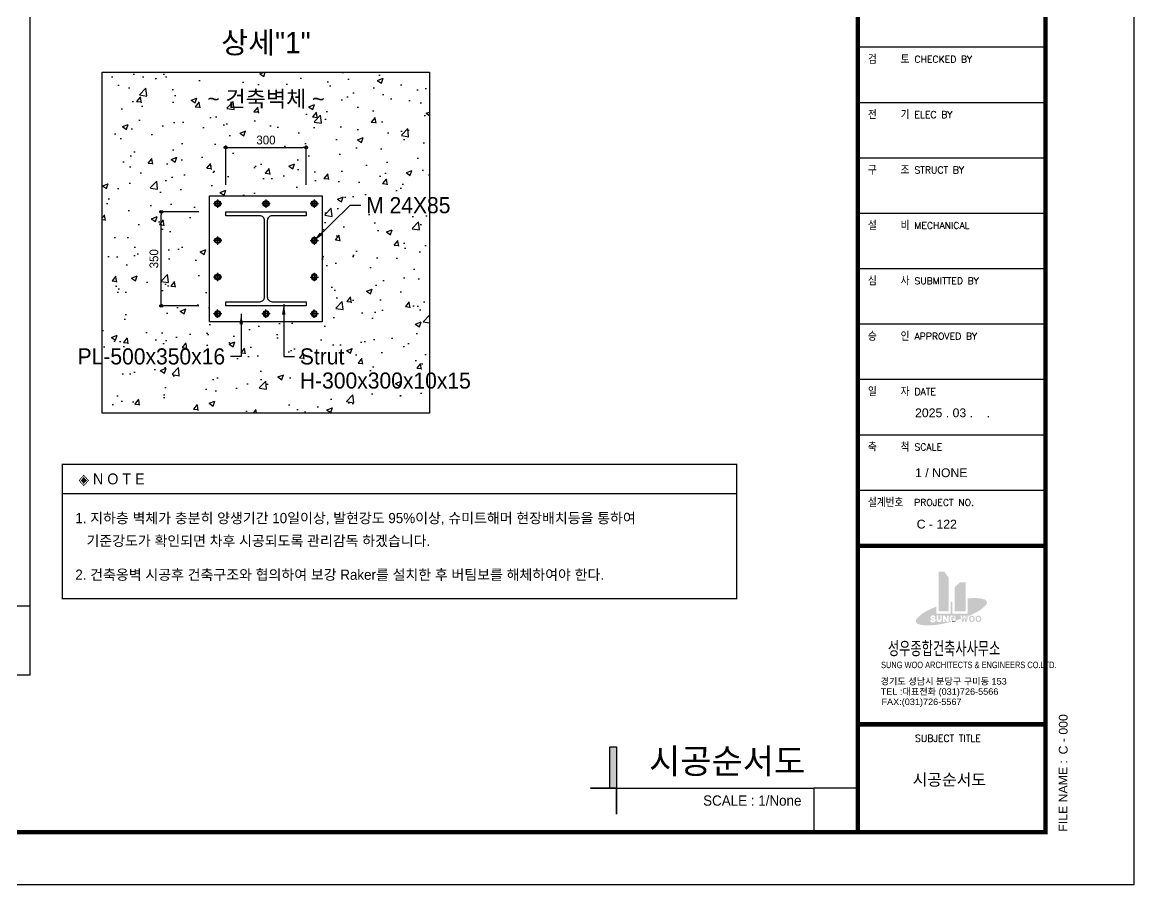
# Model space of a CAD drawing. Header units: millimetres. Extents: x 1073475 to 2890243, y -1340830 to -367733.
# Drawn here: x 2852270 to 2890243, y -427133 to -397668 of the extents above; entities that cross this region are included whole.
import ezdxf
from ezdxf.enums import TextEntityAlignment as Align

# ---------------------------------------------------------------- set-up
doc = ezdxf.new("R2010")
doc.units = ezdxf.units.MM
doc.header["$LTSCALE"] = 50
doc.header["$PDMODE"] = 3
doc.header["$PDSIZE"] = 100
doc.layers.get('Defpoints').update_dxf_attribs({"color": 151})
for name, color, linetype in [('0-재료표-1', 3, 'Continuous'), ('0-재료표-T', 7, 'Continuous'), ('11', 11, 'Continuous'), ('3', 3, 'Continuous'), ('A-SYM', 7, 'Continuous'), ('C-BOLT', 1, 'Continuous'), ('C-BOX', 1, 'Continuous'), ('C-DIM', 7, 'Continuous'), ('C-PILE', 3, 'Continuous'), ('HAT', 8, 'Continuous'), ('TEX', 3, 'Continuous'), ('TEXT', 3, 'Continuous'), ('TEXT1', 7, 'Continuous'), ('TITLE-1', 3, 'Continuous')]:
    doc.layers.add(name, color=color, linetype=linetype)
doc.layers.add('defpoint', color=193, linetype='Continuous', plot=False)
doc.styles.add('$1$돋움', font='')
doc.styles.add('RXHG', font='arial.ttf')
doc.styles.add('RXHS', font='SIMPLEX.SHX', dxfattribs={"bigfont": 'WHGTXT.SHX'})
doc.styles.add('돋움', font='')
doc.styles.get('$1$돋움').set_extended_font_data('Dotum')
doc.styles.get('돋움').set_extended_font_data('Dotum')
doc.dimstyles.new('SAM-200', dxfattribs={"dimtxt": 300, "dimasz": 100, "dimexe": 70, "dimexo": 0, "dimgap": 100, "dimtad": 1, "dimdec": 0, "dimzin": 0, "dimdsep": 46, "dimlunit": 6, "dimtxsty": '돋움', "dimblk": 'ORIGIN', "dimcen": 100, "dimclrd": 1, "dimclre": 1, "dimclrt": 7, "dimadec": 0, "dimazin": 0, "dimtfac": 1, "dimtdec": 0, "dimtix": 1, "dimtmove": 2, "dimatfit": 3, "dimfxl": 70, "dimtolj": 1, "dimtzin": 0, "dimlwd": -1, "dimlwe": -1, "dimarcsym": 0})
doc.dimstyles.new('SAM-LE-LE', dxfattribs={"dimscale": 0.1, "dimtxt": 300, "dimasz": 360, "dimexe": 70, "dimexo": 0, "dimgap": 100, "dimtad": 1, "dimdec": 0, "dimzin": 0, "dimdsep": 46, "dimlunit": 6, "dimtxsty": '돋움', "dimblk": 'NONE', "dimcen": 100, "dimclrd": 1, "dimclre": 1, "dimclrt": 256, "dimadec": 0, "dimazin": 0, "dimtfac": 1, "dimtdec": 0, "dimtix": 1, "dimtmove": 2, "dimatfit": 3, "dimfxl": 70, "dimtolj": 1, "dimtzin": 0, "dimlwd": -1, "dimlwe": -1, "dimarcsym": 0})

# ---------------------------------------------------------------- blocks, each defined once
blk = doc.blocks.new('dbox')
at = {"layer": 'HAT'}
h = blk.add_hatch(color=11, dxfattribs=at)
h.paths.add_polyline_path([(77433, 9338), (77433, 10691), (77634, 10691), (77772, 10499), (77772, 9338)])
h.paths.add_polyline_path([(78357, 10329), (78357, 9338), (77980, 9338), (77980, 10162), (78156, 10329)])
h = blk.add_hatch(color=11, dxfattribs=at)
edge = h.paths.add_edge_path()
edge.add_line((78389, 9153), (78400, 9195))
edge.add_line((78400, 9195), (78457, 9195))
edge.add_line((78457, 9195), (78452, 9178))
edge.add_ellipse((77492, 11535), major_axis=(0, 2545), ratio=1, start_angle=202.1457, end_angle=210.5971)
edge.add_ellipse((78218, 10308), major_axis=(0, 1119), ratio=1, start_angle=210.596, end_angle=228.2714)
edge.add_ellipse((78968, 9639), major_axis=(0, 114), ratio=1, start_angle=228.2779, end_angle=285.8704)
edge.add_ellipse((78968, 9639), major_axis=(0, 114), ratio=1, start_angle=-74.1362, end_angle=-16.5436)
edge.add_ellipse((78682, 8675), major_axis=(0, 1119), ratio=1, start_angle=-16.5389, end_angle=1.1365)
edge.add_ellipse((78710, 7250), major_axis=(0, 2545), ratio=1, start_angle=1.132, end_angle=6.3058)
edge.add_line((78431, 9779), (78431, 9265))
edge.add_line((78431, 9265), (77906, 9265))
edge.add_line((77906, 9265), (77906, 9679))
edge.add_ellipse((79084, 5053), major_axis=(-53, 4773), ratio=1, start_angle=13.6398, end_angle=14.4)
edge.add_line((77845, 9663), (77845, 9265))
edge.add_line((77845, 9265), (77360, 9265))
edge.add_line((77360, 9265), (77360, 9504))
edge.add_ellipse((79084, 5053), major_axis=(-54, 4773), ratio=1, start_angle=20.5246, end_angle=21.4292)
edge.add_ellipse((78246, 7118), major_axis=(1, 2545), ratio=1, start_angle=22.0997, end_angle=30.6159)
edge.add_ellipse((77521, 8345), major_axis=(0, 1119), ratio=1, start_angle=30.5961, end_angle=48.2715)
edge.add_ellipse((76770, 9014), major_axis=(0, 114), ratio=1, start_angle=48.275, end_angle=105.8675)
edge.add_ellipse((76770, 9014), major_axis=(0, 114), ratio=1, start_angle=105.8578, end_angle=163.4503)
edge.add_ellipse((77057, 9978), major_axis=(0, 1119), ratio=1, start_angle=163.455, end_angle=181.1304)
edge.add_ellipse((77028, 11403), major_axis=(0, 2545), ratio=1, start_angle=181.1364, end_angle=189.6526)
edge.add_ellipse((76655, 13600), major_axis=(1, 4773), ratio=1, start_angle=189.6556, end_angle=194.7239)
edge.add_ellipse((77757, 8815), major_axis=(0, 201), ratio=1, start_angle=-33.1522, end_angle=-28.6631)
edge.add_ellipse((77876, 9033), major_axis=(0, 46.8), ratio=1, start_angle=127.9732, end_angle=151.1212, ccw=False)
edge.add_ellipse((-198308, -206946), major_axis=(272663, 220334), ratio=0.9999999, start_angle=-0.91538, end_angle=-0.91145)
edge.add_ellipse((77863, 9053), major_axis=(0, 49), ratio=1, start_angle=104.0363, end_angle=128.0489, ccw=False)
edge.add_ellipse((77668, 9004), major_axis=(0, 153), ratio=1, start_angle=-76.09, end_angle=-70.2875)
edge.add_ellipse((77873, 9078), major_axis=(0, 65.1), ratio=1, start_angle=89.3361, end_angle=109.7797, ccw=False)
edge.add_ellipse((77638, 9080), major_axis=(0, 170), ratio=1, start_angle=269.3925, end_angle=274.557)
edge.add_ellipse((77867, 9099), major_axis=(0, 60.4), ratio=1, start_angle=75.1994, end_angle=94.5289, ccw=False)
edge.add_ellipse((77687, 9146), major_axis=(0, 126), ratio=1, start_angle=255.3815, end_angle=261.3839)
edge.add_ellipse((77871, 9118), major_axis=(0, 59.9), ratio=1, start_angle=424.093, end_angle=441.1844, ccw=False)
edge.add_ellipse((78586, 8771), major_axis=(12, 855), ratio=1, start_angle=423.7323, end_angle=424.8988, ccw=False)
edge.add_ellipse((77873, 9135), major_axis=(-0.1, 54.6), ratio=1, start_angle=405.7763, end_angle=422.8517, ccw=False)
edge.add_ellipse((77243, 9746), major_axis=(21, 823), ratio=1, start_angle=227.3729, end_angle=228.3147)
edge.add_ellipse((77879, 9149), major_axis=(-0.1, 48.7), ratio=1, start_angle=391.3789, end_angle=406.7158, ccw=False)
edge.add_ellipse((80059, 5590), major_axis=(871, 4132), ratio=1, start_angle=403.1774, end_angle=403.3899, ccw=False)
edge.add_ellipse((77890, 9161), major_axis=(0.2, 45), ratio=1, start_angle=377.1698, end_angle=391.5723, ccw=False)
edge.add_ellipse((77923, 9052), major_axis=(0, 159), ratio=1, start_angle=360.4931, end_angle=376.847, ccw=False)
edge.add_ellipse((77922, 9120), major_axis=(0, 90.2), ratio=1, start_angle=273.7647, end_angle=360.5151, ccw=False)
edge.add_line((78012, 9126), (77963, 9126))
edge.add_ellipse((78018, 9158), major_axis=(0, 63.9), ratio=1, start_angle=102.4138, end_angle=119.8077, ccw=False)
edge.add_ellipse((77951, 9143), major_axis=(-3.78, 3.78), ratio=1, start_angle=237.4067, end_angle=277.4683)
edge.add_ellipse((78051, 9274), major_axis=(-1, 160), ratio=1, start_angle=135.4457, end_angle=142.1938, ccw=False)
edge.add_ellipse((77937, 9157), major_axis=(-2.8, 2.8), ratio=1, start_angle=-89.2798, end_angle=-50.7618)
edge.add_ellipse((77917, 8964), major_axis=(0, 198), ratio=1, start_angle=-5.756, end_angle=4.1965)
edge.add_ellipse((77905, 9138), major_axis=(0, 23.5), ratio=1, start_angle=4.164, end_angle=54.2483)
edge.add_ellipse((78033, 9045), major_axis=(0, 182), ratio=1, start_angle=54.3411, end_angle=64.3717)
edge.add_ellipse((77916, 9102), major_axis=(0.1, 51.8), ratio=1, start_angle=64.3673, end_angle=86.8862)
edge.add_ellipse((77997, 9097), major_axis=(0, 133), ratio=1, start_angle=86.8284, end_angle=111.3177)
edge.add_ellipse((77916, 9065), major_axis=(0, 46), ratio=1, start_angle=111.2867, end_angle=179.0119)
edge.add_ellipse((77916, 9070), major_axis=(0, 50.3), ratio=1, start_angle=179.0477, end_angle=257.4953)
edge.add_line((77965, 9059), (77912, 9059))
edge.add_line((77912, 9059), (77912, 9106))
edge.add_line((77912, 9106), (78016, 9106))
edge.add_line((78016, 9106), (78016, 9025))
edge.add_ellipse((76569, 13866), major_axis=(-11, 5052), ratio=1, start_angle=196.5143, end_angle=198.7565)
edge.add_line((78204, 9085), (78172, 9195))
edge.add_line((78172, 9195), (78229, 9195))
edge.add_line((78229, 9195), (78254, 9103))
edge.add_ellipse((76655, 13600), major_axis=(-56, 4773), ratio=1, start_angle=198.905, end_angle=199.0785)
edge.add_line((78267, 9108), (78284, 9195))
edge.add_line((78284, 9195), (78342, 9195))
edge.add_line((78342, 9195), (78354, 9140))
edge.add_ellipse((76655, 13600), major_axis=(-90, 4772), ratio=1, start_angle=199.7723, end_angle=200.219)
h.paths.add_polyline_path([(77775, 9195), (77717, 9195), (77717, 9075), (77642, 9195), (77587, 9195), (77587, 8972), (77643, 8972), (77643, 9098), (77720, 8972), (77775, 8972)], flags=16)
edge = h.paths.add_edge_path(flags=16)
edge.add_line((77487, 9202), (77487, 9053))
edge.add_ellipse((77453, 9053), major_axis=(0, 33.6), ratio=1, start_angle=179.632, end_angle=270.2396, ccw=False)
edge.add_ellipse((77453, 9053), major_axis=(0, 33.6), ratio=1, start_angle=89.654, end_angle=180.2616, ccw=False)
edge.add_line((77419, 9053), (77419, 9202))
edge.add_line((77419, 9202), (77365, 9202))
edge.add_line((77365, 9202), (77365, 9047))
edge.add_ellipse((77439, 9049), major_axis=(0, 73.9), ratio=1, start_angle=91.6214, end_angle=151.6561)
edge.add_ellipse((77453, 9080), major_axis=(0, 108), ratio=1, start_angle=153.1318, end_angle=180.0703)
edge.add_ellipse((77453, 9080), major_axis=(0, 108), ratio=1, start_angle=179.9734, end_angle=206.912)
edge.add_ellipse((77467, 9049), major_axis=(0, 73.7), ratio=1, start_angle=208.4166, end_angle=268.4512)
edge.add_line((77541, 9047), (77541, 9202))
edge.add_line((77541, 9202), (77487, 9202))
edge = h.paths.add_edge_path(flags=16)
edge.add_line((77279, 9104), (77218, 9119))
edge.add_ellipse((77223, 9134), major_axis=(0, 15.5), ratio=1, start_angle=20.8624, end_angle=163.7429, ccw=False)
edge.add_ellipse((77239, 9103), major_axis=(0, 49.9), ratio=1, start_angle=340.6604, end_angle=385.4145, ccw=False)
edge.add_ellipse((77246, 9126), major_axis=(0, 25.8), ratio=1, start_angle=255.1487, end_angle=339.5497, ccw=False)
edge.add_line((77271, 9120), (77326, 9120))
edge.add_ellipse((77250, 9124), major_axis=(0, 75.8), ratio=1, start_angle=266.5555, end_angle=353.4555)
edge.add_ellipse((77237, 9076), major_axis=(0, 126), ratio=1, start_angle=-10.0039, end_angle=18.5613)
edge.add_ellipse((77217, 9130), major_axis=(0, 67.6), ratio=1, start_angle=17.0872, end_angle=163.2444)
edge.add_line((77197, 9066), (77262, 9050))
edge.add_ellipse((77259, 9035), major_axis=(0, 15.9), ratio=1, start_angle=218.2435, end_angle=346.1687, ccw=False)
edge.add_ellipse((77238, 9068), major_axis=(0, 54.8), ratio=1, start_angle=165.503, end_angle=213.593, ccw=False)
edge.add_ellipse((77228, 9041), major_axis=(0, 26.2), ratio=1, start_angle=74.9916, end_angle=171.4127, ccw=False)
edge.add_line((77203, 9048), (77146, 9048))
edge.add_ellipse((77226, 9045), major_axis=(0, 80.6), ratio=1, start_angle=88.4066, end_angle=171.8553)
edge.add_ellipse((77237, 9061), major_axis=(0, 97.8), ratio=1, start_angle=166.8063, end_angle=184.4101)
edge.add_ellipse((77246, 9060), major_axis=(0, 96.2), ratio=1, start_angle=179.6484, end_angle=218.73)
edge.add_ellipse((77262, 9040), major_axis=(0, 70.5), ratio=1, start_angle=218.1045, end_angle=286.3476)
edge.add_ellipse((77268, 9040), major_axis=(0, 64.6), ratio=1, start_angle=-72.251, end_angle=-9.248)
h = blk.add_hatch(color=11, dxfattribs=at)
h.paths.add_polyline_path([(78443, 9175), (78397, 9156), (78367, 9042), (78347, 9137), (78276, 9111), (78262, 9042), (78247, 9100), (78211, 9088), (78243, 8979), (78282, 8979), (78314, 9120), (78347, 8979), (78386, 8979)])
edge = h.paths.add_edge_path()
edge.add_ellipse((78571, 9096), major_axis=(0, 95.8), ratio=1, start_angle=-76.3267, end_angle=77.6507)
edge.add_ellipse((78604, 9083), major_axis=(0, 131), ratio=1, start_angle=75.1939, end_angle=89.6115)
edge.add_ellipse((78604, 9084), major_axis=(0, 131), ratio=1, start_angle=90.3903, end_angle=104.808)
edge.add_ellipse((78571, 9072), major_axis=(0, 95.8), ratio=1, start_angle=102.3561, end_angle=256.3336)
edge.add_ellipse((78529, 9083), major_axis=(0, 139), ratio=1, start_angle=255.684, end_angle=270.1017)
edge.add_ellipse((78529, 9084), major_axis=(0, 139), ratio=1, start_angle=269.8982, end_angle=284.3159)
edge = h.paths.add_edge_path(flags=16)
edge.add_ellipse((78524, 9084), major_axis=(0, 101), ratio=1, start_angle=269.9132, end_angle=296.8573)
edge.add_ellipse((78571, 9108), major_axis=(0, 47.9), ratio=1, start_angle=-63.6348, end_angle=66.4833)
edge.add_ellipse((78612, 9083), major_axis=(0, 96), ratio=1, start_angle=62.5027, end_angle=89.4468)
edge.add_ellipse((78612, 9085), major_axis=(0, 96), ratio=1, start_angle=90.5532, end_angle=117.4973)
edge.add_ellipse((78571, 9059), major_axis=(0, 47.9), ratio=1, start_angle=113.5185, end_angle=243.6366)
edge.add_ellipse((78524, 9083), major_axis=(0, 101), ratio=1, start_angle=243.1312, end_angle=270.0753)
edge = h.paths.add_edge_path()
edge.add_ellipse((78792, 9096), major_axis=(0, 95.8), ratio=1, start_angle=-76.3267, end_angle=77.6508)
edge.add_ellipse((78825, 9083), major_axis=(0, 131), ratio=1, start_angle=75.1848, end_angle=89.6025)
edge.add_ellipse((78825, 9084), major_axis=(0, 131), ratio=1, start_angle=90.372, end_angle=104.7897)
edge.add_ellipse((78792, 9072), major_axis=(0, 95.8), ratio=1, start_angle=102.3561, end_angle=256.3336)
edge.add_ellipse((78750, 9083), major_axis=(0, 139), ratio=1, start_angle=255.6508, end_angle=270.0685)
edge.add_ellipse((78750, 9084), major_axis=(0, 139), ratio=1, start_angle=269.9314, end_angle=284.3491)
edge = h.paths.add_edge_path(flags=16)
edge.add_ellipse((78746, 9084), major_axis=(0, 101), ratio=1, start_angle=269.935, end_angle=296.8791)
edge.add_ellipse((78792, 9108), major_axis=(0, 47.9), ratio=1, start_angle=-63.6271, end_angle=66.4911)
edge.add_ellipse((78834, 9083), major_axis=(0, 96), ratio=1, start_angle=62.5037, end_angle=89.4477)
edge.add_ellipse((78834, 9085), major_axis=(0, 96), ratio=1, start_angle=90.5523, end_angle=117.4963)
edge.add_ellipse((78792, 9059), major_axis=(0, 47.9), ratio=1, start_angle=113.5108, end_angle=243.6289)
edge.add_ellipse((78746, 9083), major_axis=(0, 101), ratio=1, start_angle=243.1335, end_angle=270.0776)
h = blk.add_hatch(color=11, dxfattribs=at)
edge = h.paths.add_edge_path()
edge.add_line((78008, 9023), (77879, 8986))
edge.add_ellipse((77911, 9057), major_axis=(0, 77.8), ratio=1, start_angle=155.0359, end_angle=230.6266)
edge.add_line((77972, 9008), (77982, 8984))
edge.add_line((77982, 8984), (78008, 8984))
edge.add_line((78008, 8984), (78008, 9023))
at = {"layer": '11'}
for p, q in [((81088, 57600), (81088, 1800)), ((81088, 1800), (4288, 1800))]:
    blk.add_line(p, q, dxfattribs=at)
at = {"layer": '11', "const_width": 150}
blk.add_lwpolyline([(81088, 1800), (4288, 1800), (4288, 57600), (81088, 57600)], close=True, dxfattribs=at)
for points in [[(74675, 57600), (74675, 1800)], [(81088, 11577), (74675, 11577)], [(81088, 5480), (74675, 5480)]]:
    blk.add_lwpolyline(points, dxfattribs=at)
at = {"layer": '3'}
for p, q in [((81088, 28609), (74675, 28609)), ((81088, 26717), (74675, 26717)), ((81088, 24824), (74675, 24824)), ((81088, 22932), (74675, 22932)), ((81088, 21039), (74675, 21039)), ((81088, 19147), (74675, 19147)), ((81088, 17255), (74675, 17255)), ((81088, 15362), (74675, 15362)), ((81088, 13470), (74675, 13470))]:
    blk.add_line(p, q, dxfattribs=at)
at = {"layer": 'TEXT', "color": 7}
for p, q in [((84100, 59400), (84100, 0)), ((84100, 0), (0, 0))]:
    blk.add_line(p, q, dxfattribs=at)
at = {"layer": 'TEX', "color": 7, "linetype": 'Continuous', "style": 'RXHG', "width": 1}
blk.add_text('FILE NAME : ', height=300, rotation=90, dxfattribs=at).set_placement((81831, 1813))
at = {"layer": 'TEX', "color": 6, "linetype": 'Continuous', "style": 'RXHG', "width": 1}
for tag, p in [('일자', (76628, 15972)), ('축척', (76628, 13925)), ('설계번호', (76684, 12170))]:
    blk.add_attdef(tag, p, '', height=300, dxfattribs=at)
at = {"layer": 'TEX', "color": 7, "linetype": 'Continuous', "style": 'RXHG', "width": 1}
blk.add_attdef('파일명', (81840, 4453), '', height=300, rotation=90, dxfattribs=at)
at = {"layer": 'TEX', "linetype": 'Continuous', "style": 'RXHG', "width": 1}
for tag, p in [('도면명-1', (77799, 3389)), ('도면명-2', (77799, 2662))]:
    blk.add_attdef(tag, text='', height=400, dxfattribs=at).set_placement(p, align=Align.CENTER)
at = {"layer": 'TEXT1'}
for s, height, style, width, p in [('검    토', 273.3, 'RXHS', 1, (75018, 28050)), ('CHECKED BY', 231.3, 'RXHS', 1, (76609, 28085)), ('전    기', 273.3, 'RXHS', 1, (75018, 26158)), ('ELEC BY', 231.3, 'RXHS', 1, (76609, 26192)), ('구    조', 273.3, 'RXHS', 1, (75018, 24266)), ('STRUCT BY', 231.3, 'RXHS', 1, (76609, 24300)), ('설    비', 273.3, 'RXHS', 1, (75018, 22373)), ('MECHANICAL', 231.3, 'RXHS', 1, (76609, 22407)), ('심    사', 273.3, 'RXHS', 1, (75018, 20481)), ('SUBMITTED BY', 231.29, 'RXHS', 1, (76609, 20515)), ('승    인', 273.3, 'RXHS', 1, (75018, 18588)), ('APPROVED BY', 231.29, 'RXHS', 1, (76609, 18623)), ('일    자', 273.3, 'RXHS', 1, (75018, 16696)), ('DATE', 231.3, 'RXHS', 1, (76609, 16730)), ('축    척', 273.3, 'RXHS', 1, (75018, 14804)), ('SCALE', 231.3, 'RXHS', 1, (76609, 14838)), ('설계번호', 273.3, 'RXHS', 1, (75018, 12911)), ('PROJECT NO.', 231.29, 'RXHS', 1, (76598, 12945)), ('성우종합건축사사무소', 450, 'RXHG', 0.68, (75702, 7851)), ('SUBJECT TITLE', 231.29, 'RXHS', 1, (76628, 4888))]:
    blk.add_text(s, height=height, dxfattribs=dict(at, style=style, width=width)).set_placement(p)
at = {"layer": 'TEXT1', "color": 4, "style": 'RXHG'}
for s, width, p in [('SUNG WOO ARCHITECTS & ENGINEERS CO.LTD.', 0.68, (75467, 7400)), ('경기도 성남시 분당구 구미동 153', 1, (75450, 6838)), ('TEL :대표전화 (031)726-5566', 1, (75454, 6489)), ('FAX:(031)726-5567', 1, (75481, 6139))]:
    blk.add_text(s, height=222.88, dxfattribs=dict(at, width=width)).set_placement(p)
blk = doc.blocks.new('A$C249701BA')
at = {"layer": 'C-BOLT'}
for p, q in [((0, 222), (0, -222)), ((222, 0), (-222, 0))]:
    blk.add_line(p, q, dxfattribs=at)
for radius in [159, 110]:
    blk.add_circle((0, 0), radius, dxfattribs=at)
blk = doc.blocks.new('_Origin')
at = {"color": 0, "linetype": 'ByBlock', "lineweight": -2}
blk.add_line((0, 0), (-1, 0), dxfattribs=at)
blk.add_circle((0, 0), 0.5, dxfattribs=at)
blk = doc.blocks.new('*D916')
at = {"layer": 'C-DIM', "color": 1, "transparency": 16777216}
for p, q in [((2859221, -403227), (2859221, -401874)), ((2859321, -401944), (2861871, -401944)), ((2861971, -403227), (2861971, -401874))]:
    blk.add_line(p, q, dxfattribs=at)
at = {"layer": 'Defpoints', "color": 0, "transparency": 16777216}
for p in [(2861971, -401944), (2859221, -403227), (2861971, -403227)]:
    blk.add_point(p, dxfattribs=at)
at = {"layer": 'C-DIM', "color": 1, "transparency": 16777216, "xscale": 100, "yscale": 100, "zscale": 100, "rotation": 180}
blk.add_blockref('_Origin', (2859221, -401944), dxfattribs=at)
at = {"layer": 'C-DIM', "color": 1, "transparency": 16777216, "xscale": 100, "yscale": 100, "zscale": 100}
blk.add_blockref('_Origin', (2861971, -401944), dxfattribs=at)
at = {"layer": 'C-DIM', "color": 7, "transparency": 16777216, "insert": (2860596, -401693), "char_height": 300, "attachment_point": 5, "style": '돋움'}
blk.add_mtext('\\A1;300', dxfattribs=at)
blk = doc.blocks.new('*D917')
at = {"layer": 'C-DIM', "color": 1, "transparency": 16777216}
for p, q in [((2858304, -404144), (2856951, -404144)), ((2857021, -407252), (2857021, -404244)), ((2858304, -407352), (2856951, -407352))]:
    blk.add_line(p, q, dxfattribs=at)
at = {"layer": 'Defpoints', "color": 0, "transparency": 16777216}
for p in [(2857021, -404144), (2858304, -404144), (2858304, -407352)]:
    blk.add_point(p, dxfattribs=at)
at = {"layer": 'C-DIM', "color": 1, "transparency": 16777216, "xscale": 100, "yscale": 100, "zscale": 100}
for p, rotation in [((2857021, -404144), 90), ((2857021, -407352), 270)]:
    blk.add_blockref('_Origin', p, dxfattribs=dict(at, rotation=rotation))
at = {"layer": 'C-DIM', "color": 7, "transparency": 16777216, "insert": (2856771, -405748), "char_height": 300, "attachment_point": 5, "rotation": 90, "style": '돋움'}
blk.add_mtext('\\A1;350', dxfattribs=at)
blk = doc.blocks.new('_None')

msp = doc.modelspace()

# ---------------------------------------------------------------- hatches: boundary and pattern name
at = {"layer": 'A-SYM'}
msp.add_hatch(color=2, dxfattribs=at).paths.add_polyline_path([(2872569.8, -422418.9), (2872343.5, -422418.9), (2872343.5, -423833.1), (2872569.8, -423833.1)])
at = {"layer": 'C-BOLT'}
h = msp.add_hatch(dxfattribs=at)
h.set_pattern_fill('AR-CONC', color=8, scale=11, style=0)
h.set_pattern_definition([(50, (-1076439, -800693.4), (2004.03136, -175.32994), [209.55, -2305.05]), (355, (-1076439, -800693.4), (-387.6711, 2101.6231), [167.64, -1844.04]), (100.451, (-1076272, -800708), (1616.3675, 1926.2836), [178.09, -1958.99]), (46.1842, (-1076439, -800134.6), (2981.8694, -462.4656), [314.325, -3457.575]), (96.6356, (-1076190.5, -800173.2), (2611.4466, 2721.6811), [267.135, -2938.485]), (351.184, (-1076439, -800134.6), (2611.4507, 2721.6763), [251.46, -2766.06]), (21, (-1076159.6, -800274.3), (1667.7637, -1124.9207), [209.55, -2305.05]), (326, (-1076159.6, -800274.3), (679.8223, 2026.0676), [167.64, -1844.04]), (71.4514, (-1076020.6, -800368), (2347.5814, 901.1514), [178.09, -1958.99]), (37.5, (-1076439, -800693.4), (33.97464, 930.10543), [0, -1821.688, 0, -1871.98, 0, -1851.025]), (7.5, (-1076439, -800693.4), (735.0163, 1101.98632), [0, -1067.308, 0, -1779.778, 0, -705.485]), (327.5, (-1077062.06, -800693.4), (1491.49655, -63.01618), [0, -698.5, 0, -2179.32, 0, -2891.79]), (317.5, (-1077341.5, -800693.4), (1629.421, 279.6914), [0, -908.05, 0, -1447.292, 0, -2053.59])])
h.paths.add_polyline_path([(2855004.1, -399377), (2866187.4, -399377), (2866187.4, -411018.7), (2855004.1, -411018.7)])
h.paths.add_polyline_path([(2858670.8, -403593.7), (2862520.8, -403593.7), (2862520.8, -407902), (2858670.8, -407902)], flags=16)

# ---------------------------------------------------------------- linework, layer by layer
at = {"color": 2}
for p, q in [((2852529.7, -374893.1, 0), (2852529.7, -419973, 0)), ((2813826, -417599.7, 0), (2852529.7, -417599.7, 0))]:
    msp.add_line(p, q, dxfattribs=at)
at = {"color": 2, "elevation": 0}
msp.add_lwpolyline([(2852529.7, -419973), (2813826, -419973), (2813826, -374893.1), (2865430.9, -374893.1)], dxfattribs=at)
at = {"color": 8, "elevation": 0}
msp.add_lwpolyline([(2855004.1, -399377), (2866187.4, -399377), (2866187.4, -411018.7), (2855004.1, -411018.7)], close=True, dxfattribs=at)
at = {"color": 2, "elevation": 0}
msp.add_lwpolyline([(2858670.8, -403593.7), (2862520.8, -403593.7), (2862520.8, -407902), (2858670.8, -407902)], close=True, dxfattribs=at)
at = {"layer": 'A-SYM', "color": 2}
for points in [[(2872343.5, -423833.1), (2872343.5, -423833.1), (2871685.9, -423833.1), (2872343.5, -423833.1), (2872343.5, -422418.9), (2872569.8, -422418.9), (2872569.8, -423833.1), (2872343.5, -423833.1), (2879318.1, -423833.1)], [(2871685.9, -423833.1), (2872569.8, -423833.1), (2872569.8, -424716.9), (2872569.8, -423833.1), (2879318.1, -423833.1)]]:
    msp.add_lwpolyline(points, dxfattribs=at)
at = {"layer": 'C-PILE', "elevation": 0}
msp.add_lwpolyline([(2859220.8, -404281.2), (2859220.8, -404143.7), (2861970.8, -404143.7), (2861970.8, -404281.2), (2860806.6, -404281.2, 0.4142136), (2860641.6, -404446.2), (2860641.6, -407049.5, 0.4142136), (2860806.6, -407214.5), (2861970.8, -407214.5), (2861970.8, -407352), (2859220.8, -407352), (2859220.8, -407214.5), (2860384.9, -407214.5, 0.4142136), (2860549.9, -407049.5), (2860549.9, -404446.2, 0.4142136), (2860384.9, -404281.2)], format="xyb", close=True, dxfattribs=at)
at = {"layer": 'defpoint'}
msp.add_lwpolyline([(2879318.1, -423833.1), (2879318.1, -425333.1), (2880818.1, -425333.1), (2880818.1, -423833.1), (2879318.1, -423833.1)], dxfattribs=at)

# ---------------------------------------------------------------- block references
msp.add_blockref('dbox', (2806142.7, -427133.1)).add_auto_attribs({'설계번호': 'C - 122', '파일명': 'C - 000', '도면명-1': '시공순서도', '일자': '2025 . 03 .    .', '축척': '1 / NONE'})
at = {"layer": 'C-BOLT', "yscale": 0.6416666666666666, "zscale": 0.6416666666666666}
for p, xscale in [((2858945.8, -403868.7, 0), 0.6416666666666666), ((2860595.8, -403868.7, 0), 0.6416666666666666), ((2862245.8, -403868.7, 0), 0.6416666666666666), ((2858945.8, -405124.5, 0), 0.6416666666666666), ((2862245.8, -405124.5, 0), -0.6416666666666666), ((2858945.8, -406371.2, 0), 0.6416666666666666), ((2862245.8, -406371.2, 0), -0.6416666666666666)]:
    msp.add_blockref('A$C249701BA', p, dxfattribs=dict(at, xscale=xscale))
at = {"layer": 'C-BOLT', "xscale": -0.6416666666666666, "yscale": 0.6416666666666666, "zscale": 0.6416666666666666, "rotation": 180}
for p in [(2858945.8, -407627, 0), (2860595.8, -407627, 0), (2862245.8, -407627, 0)]:
    msp.add_blockref('A$C249701BA', p, dxfattribs=at)

# ---------------------------------------------------------------- texts
at = {"layer": 'C-BOX', "color": 3, "style": '돋움'}
msp.add_text('상세"1"', height=733.33, dxfattribs=at).set_placement((2860595.8, -398355.3, 0), align=Align.MIDDLE)
at = {"layer": 'C-DIM', "color": 7, "style": '돋움'}
msp.add_text('~ 건축벽체 ~', height=550, dxfattribs=at).set_placement((2860595.8, -400281.5, 0), align=Align.MIDDLE_CENTER)
for s, p in [('M 24X85', (2864020.3, -403918.5, 0)), ('Strut', (2861755.1, -409083.6, 0)), ('H-300x300x10x15', (2861755.1, -409908.6, 0))]:
    msp.add_text(s, height=550, dxfattribs=at).set_placement(p, align=Align.MIDDLE_LEFT)
msp.add_text('PL-500x350x16', height=550, dxfattribs=at).set_placement((2859202, -409083.6, 0), align=Align.MIDDLE_RIGHT)
at = {"layer": 'TITLE-1', "style": '돋움'}
for s, height, p in [('시공순서도', 850, (2879018.1, -422908.8)), ('SCALE : 1/None ', 350, (2879018.1, -424256.3))]:
    msp.add_text(s, height=height, dxfattribs=at).set_placement(p, align=Align.MIDDLE_RIGHT)

# ---------------------------------------------------------------- dimensions: what is measured, and where the dimension line sits
at = {"layer": 'C-DIM'}
dim = msp.add_linear_dim(base=(2861970.8, -401943.7, 0), p1=(2859220.8, -403227, 0), p2=(2861970.8, -403227, 0), text='300', dimstyle='SAM-200', dxfattribs=at)
dim.commit()
dim.dimension.update_dxf_attribs({"geometry": '*D916', "text_midpoint": (2860595.8, -401693.5, 0)})
dim = msp.add_linear_dim(base=(2857020.8, -404143.7, 0), p1=(2858304.1, -407352, 0), p2=(2858304.1, -404143.7, 0), angle=90, text='350', dimstyle='SAM-200', dxfattribs=at)
dim.commit()
dim.dimension.update_dxf_attribs({"geometry": '*D917', "text_midpoint": (2856770.6, -405747.8, 0)})

# ---------------------------------------------------------------- leaders
for points in [[(2862219.3, -405147.9, 0), (2863470.3, -403918.5, 0), (2863836.9, -403918.5, 0)], [(2861205.1, -407293.6, 0), (2861205.1, -409083.6, 0), (2861571.8, -409083.6, 0)], [(2859752, -407633.4, 0), (2859752, -409083.6, 0), (2859385.4, -409083.6, 0)]]:
    msp.add_leader(points, dimstyle='SAM-LE-LE', override={"dimscale": 1}, dxfattribs=at)

# ---------------------------------------------------------------- next in the draw order: wipeouts: each hides what was drawn before it
at = {"color": 255}
msp.add_wipeout([(2853370.8, -412500.7), (2876943.4, -412500.7), (2876943.4, -417629.6), (2853370.8, -417629.6)], dxfattribs=at).translate(0, 0, 0).dxf.layer = '0-재료표-1'

# ---------------------------------------------------------------- next in the draw order: linework, layer by layer
at = {"layer": '0-재료표-1'}
msp.add_line((2853641.1, -413766.6, 0), (2876673.1, -413766.6, 0), dxfattribs=at)
at = {"layer": '0-재료표-1', "const_width": 48.6, "elevation": 0}
msp.add_lwpolyline([(2876673.1, -417359.3), (2876673.1, -412771), (2853641.1, -412771), (2853641.1, -417359.3)], close=True, dxfattribs=at)

# ---------------------------------------------------------------- next in the draw order: texts
at = {"layer": '0-재료표-T', "style": '$1$돋움'}
for s, height, p in [('◈ N O T E', 373.33, (2854196.4, -413268.8, 0)), ('1. 지하층 벽체가 충분히 양생기간 10일이상, 발현강도 95%%%이상, 슈미트해머 현장배치등을 통하여', 350, (2854084.3, -414606.4, 0)), ('   기준강도가 확인되면 차후 시공되도록 관리감독 하겠습니다.', 350, (2854084.3, -415384.2, 0)), ('2. 건축옹벽 시공후 건축구조와 협의하여 보강 Raker를 설치한 후 버팀보를 해체하여야 한다.', 350, (2854084.3, -416539.5, 0))]:
    msp.add_text(s, height=height, dxfattribs=at).set_placement(p, align=Align.MIDDLE_LEFT)

doc.saveas('drawing.dxf')
